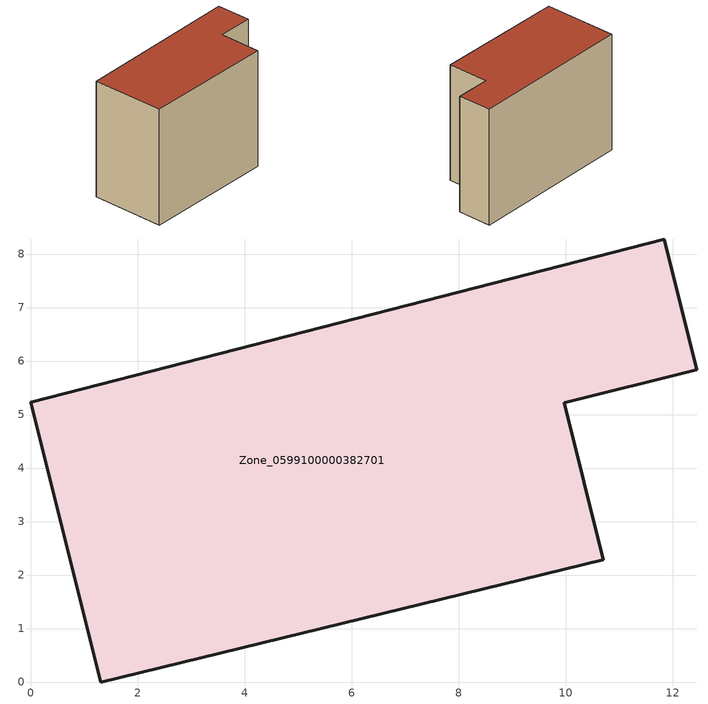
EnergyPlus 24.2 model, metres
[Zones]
Zone_0599100000382701
 floor ground (C_G): 0,5.22 11.84,8.28 12.45,5.83 9.97,5.22 10.71,2.29 1.3,0 z0
 wall outside (C_F): 1.3,0 10.71,2.29 9.97,5.22 12.45,5.83 11.84,8.28 0,5.22 1.3,0 z0:8.77
 roof outside (C_R): 11.84,8.28 0,5.22 1.3,0 10.71,2.29 9.97,5.22 12.45,5.83 z8.77
[BUILDING]
Pand.0599100000382701: North Axis=0; Terrain=City; Loads Convergence Tolerance Value=0.04; Temperature Convergence Tolerance Value=0.4; Solar Distribution=FullExterior; Maximum Number of Warmup Days=25; Minimum Number of Warmup Days=1
[Site:Location]
Rotterdam.The.Hague.AP_ZH_NLD Design_Conditions: Latitude=51.96; Longitude=4.45; Time Zone=1; Elevation=-4.5
[SITE:GROUNDTEMPERATURE:BUILDINGSURFACE]
18, 18, 18, 18, 18, 18, 18, 18, 18, 18, 18, 18
[MATERIAL] Thermal Absorptance=0.9; Solar Absorptance=0.7; Visible Absorptance=0.7
Name | Roughness | Thickness | Conductivity | Density | Specific Heat
G.TI.1992-2005 | MediumSmooth | 0.15 | 0.06 | 540 | 1210
F.TI.1992-2005 | Rough | 0.3 | 0.12 | 1920 | 840
R.TI.1992-2005 | MediumRough | 0.2 | 0.08 | 1500 | 1000
[CONSTRUCTION]
C_G: G.TI.1992-2005
C_F: F.TI.1992-2005
C_R: R.TI.1992-2005
[ZONE]
Zone_0599100000382701: Type=1; Multiplier=1; Ceiling Height=Autocalculate; Volume=Autocalculate; Floor Area=autocalculate; Part of Total Floor Area=Yes
[ZONEINFILTRATION:DESIGNFLOWRATE]
Infil_Zone_0599100000382701: Zone or ZoneList or Space or SpaceList=Zone_0599100000382701; Schedule=AlwaysOn; Design Flow Rate Calculation Method=Flow/Area; Flow Rate per Floor Area=0.0015; Constant Term Coefficient=1; Temperature Term Coefficient=0; Velocity Term Coefficient=0; Velocity Squared Term Coefficient=0
[HVACTEMPLATE:ZONE:IDEALLOADSAIRSYSTEM]
Zone_0599100000382701: Maximum Heating Supply Air Temperature=50; Minimum Cooling Supply Air Temperature=13; Maximum Heating Supply Air Humidity Ratio=0.0156; Minimum Cooling Supply Air Humidity Ratio=0.0077; Heating Limit=NoLimit; Cooling Limit=NoLimit; Dehumidification Control Type=ConstantSensibleHeatRatio; Cooling Sensible Heat Ratio=0.7; Dehumidification Setpoint=60; Humidification Control Type=None; Humidification Setpoint=30; Outdoor Air Method=None; Outdoor Air Flow Rate per Person=0.00944; Outdoor Air Flow Rate per Zone Floor Area=0; Outdoor Air Flow Rate per Zone=0; Demand Controlled Ventilation Type=None; Outdoor Air Economizer Type=NoEconomizer; Heat Recovery Type=None; Sensible Heat Recovery Effectiveness=0.7; Latent Heat Recovery Effectiveness=0.65
[ZONECONTROL:THERMOSTAT]
ThermostatControl_Zone_0599100000382701: Zone or ZoneList=Zone_0599100000382701; Control Type Schedule=DualSetpointControlType; Control 1=Thermostat_Zone_0599100000382701; Temperature Difference Between Cutout And Setpoint=0
[THERMOSTATSETPOINT:DUALSETPOINT]
Thermostat_Zone_0599100000382701: Heating Setpoint Temperature Schedule=HeatingSetpoint_Zone_0599100000382701; Cooling Setpoint Temperature Schedule=CoolingSetpoint_Zone_0599100000382701
[SCHEDULE:COMPACT]
HeatingSetpoint_Zone_0599100000382701: Through: 12/31, For: AllDays, Until: 24:00, 21
CoolingSetpoint_Zone_0599100000382701: Through: 12/31, For: AllDays, Until: 24:00, 24
DualSetpointControlType: Through: 12/31, For: AllDays, Until: 24:00, 4
AlwaysOn: Through: 12/31, For: AllDays, Until: 24:00, 1
